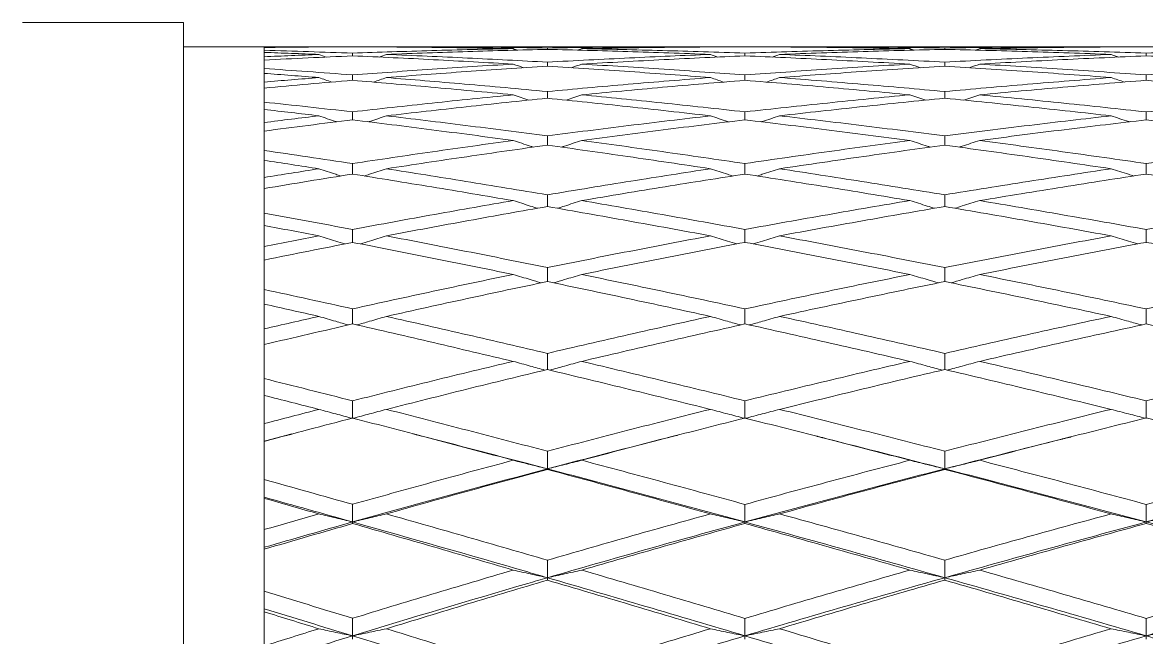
# Model space of a CAD drawing. Extents: x 6453 to 7582, y 0 to 827.
# Drawn here: x 6855.19 to 6869.12, y 672.47 to 680.1 of the extents above; entities that cross this region are included whole.
import ezdxf

# ---------------------------------------------------------------- set-up
doc = ezdxf.new("R2010")
doc.units = 0
doc.header["$LTSCALE"] = 30
doc.header["$MEASUREMENT"] = 0
doc.layers.add('1', color=7, linetype='CONTINUOUS')

msp = doc.modelspace()

# ---------------------------------------------------------------- linework, layer by layer
at = {"layer": '1', "color": 7, "linetype": 'Continuous', "lineweight": 18}
for p, q in [((6857.186, 680.095), (6855.191, 680.096)), ((6857.186, 680.095), (6857.186, 662.295)), ((6858.186, 679.796), (6857.186, 679.796)), ((6858.864, 679.796), (6858.186, 679.796)), ((6858.186, 662.296), (6858.186, 679.796)), ((6858.186, 679.796), (6858.186, 679.794)), ((6858.872, 679.792), (6858.864, 679.796)), ((6863.715, 679.796), (6859.7, 679.796)), ((6868.679, 679.796), (6864.572, 679.796)), ((6858.186, 679.525), (6858.186, 679.629)), ((6858.186, 679.357), (6858.186, 679.465)), ((6858.186, 679.109), (6858.186, 679.283)), ((6858.186, 678.856), (6858.186, 679.018)), ((6858.186, 678.51), (6858.186, 678.75)), ((6858.186, 678.175), (6858.186, 678.387)), ((6858.186, 677.733), (6858.186, 678.037)), ((6858.186, 677.319), (6858.186, 677.58)), ((6858.186, 676.787), (6858.186, 677.152)), ((6858.186, 676.298), (6858.186, 676.605)), ((6858.186, 675.682), (6858.186, 676.104)), ((6858.186, 675.124), (6858.186, 675.474)), ((6858.186, 674.431), (6858.186, 674.904)), ((6858.186, 673.81), (6858.186, 674.198)), ((6858.186, 673.046), (6858.186, 673.567)), ((6858.186, 672.369), (6858.186, 672.792))]:
    msp.add_line(p, q, dxfattribs=at)
for points, degree in [([(6858.864, 679.796), (6858.75, 679.796), (6858.522, 679.795), (6858.297, 679.794), (6858.186, 679.794)], 3), ([(6858.186, 679.786), (6858.37, 679.788), (6858.737, 679.792), (6859.101, 679.794), (6859.282, 679.795)], 3), ([(6861.272, 679.772), (6860.931, 679.778), (6860.257, 679.789), (6859.604, 679.794), (6859.282, 679.795)], 3), ([(6861.272, 679.772), (6860.931, 679.765), (6860.259, 679.749), (6859.605, 679.727), (6859.282, 679.716)], 3), ([(6859.69, 679.792), (6859.694, 679.793), (6859.697, 679.794), (6859.7, 679.796)], 3), ([(6859.7, 679.796), (6860.024, 679.796), (6860.68, 679.793), (6861.354, 679.785), (6861.695, 679.779)], 3), ([(6861.325, 679.752), (6861.307, 679.759), (6861.29, 679.765), (6861.272, 679.772)], 3), ([(6863.715, 679.796), (6863.37, 679.796), (6862.689, 679.793), (6862.024, 679.785), (6861.695, 679.779)], 3), ([(6861.695, 679.779), (6861.695, 679.774), (6861.695, 679.768), (6861.695, 679.762)], 3), ([(6862.066, 679.753), (6862.084, 679.759), (6862.102, 679.765), (6862.12, 679.772)], 3), ([(6862.12, 679.772), (6862.466, 679.778), (6863.15, 679.789), (6863.815, 679.794), (6864.143, 679.795)], 3), ([(6862.12, 679.772), (6862.449, 679.765), (6863.116, 679.749), (6863.798, 679.728), (6864.143, 679.716)], 3), ([(6863.725, 679.792), (6863.722, 679.793), (6863.718, 679.794), (6863.715, 679.796)], 3), ([(6866.186, 679.772), (6865.84, 679.778), (6865.153, 679.789), (6864.478, 679.794), (6864.143, 679.795)], 3), ([(6866.186, 679.772), (6865.852, 679.765), (6865.178, 679.749), (6864.49, 679.728), (6864.143, 679.716)], 3), ([(6864.562, 679.792), (6864.565, 679.793), (6864.569, 679.794), (6864.572, 679.796)], 3), ([(6864.572, 679.796), (6864.907, 679.796), (6865.583, 679.793), (6866.271, 679.785), (6866.618, 679.779)], 3), ([(6866.24, 679.753), (6866.222, 679.759), (6866.204, 679.765), (6866.186, 679.772)], 3), ([(6868.679, 679.796), (6868.343, 679.796), (6867.663, 679.793), (6866.969, 679.785), (6866.618, 679.779)], 3), ([(6866.618, 679.779), (6866.618, 679.774), (6866.618, 679.768), (6866.618, 679.762)], 3), ([(6866.996, 679.753), (6867.014, 679.759), (6867.033, 679.765), (6867.051, 679.772)], 3), ([(6867.051, 679.772), (6867.402, 679.778), (6868.097, 679.789), (6868.777, 679.794), (6869.114, 679.795)], 3), ([(6867.051, 679.772), (6867.391, 679.765), (6868.075, 679.749), (6868.766, 679.728), (6869.114, 679.716)], 3), ([(6868.689, 679.792), (6868.686, 679.793), (6868.683, 679.794), (6868.679, 679.796)], 3), ([(6871.187, 679.772), (6870.84, 679.778), (6870.147, 679.789), (6869.458, 679.794), (6869.114, 679.795)], 3), ([(6871.187, 679.772), (6870.842, 679.765), (6870.152, 679.749), (6869.46, 679.728), (6869.114, 679.716)], 3), ([(6858.186, 679.751), (6858.37, 679.746), (6858.737, 679.735), (6859.101, 679.722), (6859.282, 679.716)], 3), ([(6858.864, 679.7), (6858.752, 679.704), (6858.526, 679.713), (6858.299, 679.721), (6858.186, 679.725)], 3), ([(6858.186, 679.67), (6858.298, 679.676), (6858.523, 679.686), (6858.75, 679.695), (6858.864, 679.7)], 3), ([(6859.282, 679.682), (6859.097, 679.674), (6858.729, 679.657), (6858.366, 679.639), (6858.186, 679.629)], 3), ([(6858.954, 679.667), (6858.924, 679.678), (6858.894, 679.689), (6858.864, 679.7)], 3), ([(6859.282, 679.716), (6859.282, 679.704), (6859.282, 679.693), (6859.282, 679.682)], 3), ([(6861.272, 679.58), (6860.946, 679.599), (6860.287, 679.636), (6859.619, 679.668), (6859.282, 679.682)], 3), ([(6859.609, 679.667), (6859.639, 679.678), (6859.67, 679.689), (6859.7, 679.7)], 3), ([(6859.7, 679.7), (6860.04, 679.713), (6860.712, 679.737), (6861.37, 679.755), (6861.695, 679.762)], 3), ([(6859.7, 679.7), (6860.038, 679.686), (6860.709, 679.657), (6861.368, 679.622), (6861.695, 679.604)], 3), ([(6863.715, 679.7), (6863.37, 679.713), (6862.688, 679.737), (6862.024, 679.755), (6861.695, 679.762)], 3), ([(6863.715, 679.7), (6863.384, 679.687), (6862.717, 679.658), (6862.038, 679.623), (6861.695, 679.604)], 3), ([(6862.12, 679.58), (6862.463, 679.6), (6863.143, 679.637), (6863.812, 679.668), (6864.143, 679.682)], 3), ([(6863.808, 679.667), (6863.777, 679.678), (6863.746, 679.689), (6863.715, 679.7)], 3), ([(6864.143, 679.716), (6864.143, 679.704), (6864.143, 679.693), (6864.143, 679.682)], 3), ([(6866.186, 679.58), (6865.839, 679.6), (6865.152, 679.637), (6864.477, 679.668), (6864.143, 679.682)], 3), ([(6864.479, 679.667), (6864.51, 679.678), (6864.541, 679.689), (6864.572, 679.7)], 3), ([(6864.572, 679.7), (6864.92, 679.713), (6865.609, 679.737), (6866.284, 679.755), (6866.618, 679.762)], 3), ([(6864.572, 679.7), (6864.907, 679.687), (6865.583, 679.658), (6866.271, 679.623), (6866.618, 679.604)], 3), ([(6868.679, 679.7), (6868.332, 679.713), (6867.641, 679.737), (6866.958, 679.755), (6866.618, 679.762)], 3), ([(6868.679, 679.7), (6868.333, 679.686), (6867.643, 679.657), (6866.959, 679.623), (6866.618, 679.604)], 3), ([(6867.051, 679.58), (6867.392, 679.6), (6868.078, 679.636), (6868.768, 679.668), (6869.114, 679.682)], 3), ([(6868.774, 679.667), (6868.742, 679.678), (6868.711, 679.689), (6868.679, 679.7)], 3), ([(6869.114, 679.716), (6869.114, 679.704), (6869.114, 679.693), (6869.114, 679.682)], 3), ([(6871.187, 679.58), (6870.84, 679.6), (6870.147, 679.637), (6869.458, 679.668), (6869.114, 679.682)], 3), ([(6858.186, 679.525), (6858.361, 679.513), (6858.719, 679.488), (6859.092, 679.46), (6859.282, 679.446)], 3), ([(6859.282, 679.446), (6859.607, 679.47), (6860.263, 679.518), (6860.933, 679.56), (6861.272, 679.58)], 3), ([(6861.695, 679.554), (6861.356, 679.533), (6860.684, 679.488), (6860.026, 679.439), (6859.7, 679.413)], 3), ([(6861.401, 679.535), (6861.358, 679.55), (6861.315, 679.565), (6861.272, 679.58)], 3), ([(6861.695, 679.604), (6861.695, 679.588), (6861.695, 679.571), (6861.695, 679.554)], 3), ([(6863.715, 679.413), (6863.384, 679.439), (6862.717, 679.488), (6862.038, 679.533), (6861.695, 679.554)], 3), ([(6861.991, 679.535), (6862.034, 679.55), (6862.077, 679.565), (6862.12, 679.58)], 3), ([(6862.12, 679.58), (6862.463, 679.56), (6863.144, 679.517), (6863.812, 679.47), (6864.143, 679.446)], 3), ([(6866.186, 679.58), (6865.84, 679.56), (6865.153, 679.518), (6864.478, 679.47), (6864.143, 679.446)], 3), ([(6864.572, 679.413), (6864.907, 679.439), (6865.583, 679.489), (6866.271, 679.533), (6866.618, 679.554)], 3), ([(6866.317, 679.535), (6866.273, 679.55), (6866.229, 679.565), (6866.186, 679.58)], 3), ([(6866.618, 679.604), (6866.618, 679.588), (6866.618, 679.571), (6866.618, 679.554)], 3), ([(6868.679, 679.413), (6868.331, 679.44), (6867.64, 679.49), (6866.957, 679.534), (6866.618, 679.554)], 3), ([(6866.92, 679.535), (6866.964, 679.55), (6867.007, 679.565), (6867.051, 679.58)], 3), ([(6867.051, 679.58), (6867.391, 679.56), (6868.075, 679.519), (6868.766, 679.471), (6869.114, 679.445)], 3), ([(6871.187, 679.58), (6870.844, 679.56), (6870.155, 679.519), (6869.461, 679.471), (6869.114, 679.445)], 3), ([(6858.864, 679.413), (6858.749, 679.422), (6858.52, 679.44), (6858.296, 679.457), (6858.186, 679.465)], 3), ([(6858.186, 679.357), (6858.298, 679.367), (6858.523, 679.386), (6858.75, 679.404), (6858.864, 679.413)], 3), ([(6859.282, 679.379), (6859.097, 679.364), (6858.729, 679.332), (6858.366, 679.3), (6858.186, 679.283)], 3), ([(6859.023, 679.357), (6858.97, 679.376), (6858.917, 679.394), (6858.864, 679.413)], 3), ([(6859.282, 679.446), (6859.282, 679.423), (6859.282, 679.401), (6859.282, 679.379)], 3), ([(6861.272, 679.199), (6860.923, 679.233), (6860.243, 679.297), (6859.596, 679.353), (6859.282, 679.379)], 3), ([(6859.541, 679.357), (6859.594, 679.376), (6859.647, 679.394), (6859.7, 679.413)], 3), ([(6859.7, 679.413), (6860.014, 679.388), (6860.659, 679.335), (6861.344, 679.273), (6861.695, 679.24)], 3), ([(6861.695, 679.24), (6862.025, 679.271), (6862.692, 679.331), (6863.372, 679.387), (6863.715, 679.413)], 3), ([(6864.143, 679.379), (6863.799, 679.351), (6863.118, 679.294), (6862.45, 679.231), (6862.12, 679.199)], 3), ([(6863.878, 679.357), (6863.824, 679.375), (6863.769, 679.394), (6863.715, 679.413)], 3), ([(6864.143, 679.446), (6864.143, 679.423), (6864.143, 679.401), (6864.143, 679.379)], 3), ([(6866.186, 679.199), (6865.852, 679.231), (6865.178, 679.293), (6864.49, 679.351), (6864.143, 679.379)], 3), ([(6864.409, 679.357), (6864.463, 679.376), (6864.518, 679.394), (6864.572, 679.413)], 3), ([(6864.572, 679.413), (6864.92, 679.386), (6865.609, 679.33), (6866.284, 679.271), (6866.618, 679.24)], 3), ([(6868.679, 679.413), (6868.333, 679.387), (6867.643, 679.331), (6866.959, 679.271), (6866.618, 679.24)], 3), ([(6867.051, 679.199), (6867.393, 679.232), (6868.078, 679.294), (6868.768, 679.352), (6869.114, 679.379)], 3), ([(6868.844, 679.357), (6868.789, 679.376), (6868.734, 679.394), (6868.679, 679.413)], 3), ([(6869.114, 679.445), (6869.114, 679.423), (6869.114, 679.401), (6869.114, 679.379)], 3), ([(6871.187, 679.199), (6870.839, 679.232), (6870.146, 679.295), (6869.457, 679.352), (6869.114, 679.379)], 3), ([(6861.695, 679.24), (6861.695, 679.212), (6861.695, 679.185), (6861.695, 679.157)], 3), ([(6866.618, 679.24), (6866.618, 679.212), (6866.618, 679.185), (6866.618, 679.157)], 3), ([(6858.186, 679.109), (6858.364, 679.09), (6858.725, 679.051), (6859.095, 679.009), (6859.282, 678.988)], 3), ([(6859.282, 678.988), (6859.607, 679.025), (6860.263, 679.098), (6860.933, 679.166), (6861.272, 679.199)], 3), ([(6861.695, 679.157), (6861.356, 679.123), (6860.684, 679.052), (6860.026, 678.977), (6859.7, 678.939)], 3), ([(6861.465, 679.133), (6861.4, 679.155), (6861.336, 679.177), (6861.272, 679.199)], 3), ([(6863.715, 678.939), (6863.367, 678.979), (6862.683, 679.055), (6862.021, 679.124), (6861.695, 679.157)], 3), ([(6861.927, 679.133), (6861.991, 679.155), (6862.056, 679.177), (6862.12, 679.199)], 3), ([(6862.12, 679.199), (6862.445, 679.168), (6863.108, 679.101), (6863.794, 679.027), (6864.143, 678.988)], 3), ([(6864.143, 678.988), (6864.483, 679.026), (6865.163, 679.099), (6865.845, 679.167), (6866.186, 679.199)], 3), ([(6866.618, 679.157), (6866.276, 679.124), (6865.594, 679.054), (6864.912, 678.978), (6864.572, 678.939)], 3), ([(6866.382, 679.133), (6866.317, 679.155), (6866.251, 679.177), (6866.186, 679.199)], 3), ([(6868.679, 678.939), (6868.343, 678.977), (6867.663, 679.052), (6866.969, 679.123), (6866.618, 679.157)], 3), ([(6866.855, 679.133), (6866.92, 679.155), (6866.985, 679.177), (6867.051, 679.199)], 3), ([(6867.051, 679.199), (6867.402, 679.166), (6868.098, 679.097), (6868.778, 679.024), (6869.114, 678.987)], 3), ([(6871.187, 679.199), (6870.845, 679.167), (6870.157, 679.099), (6869.463, 679.026), (6869.114, 678.987)], 3), ([(6858.864, 678.939), (6858.749, 678.953), (6858.522, 678.979), (6858.297, 679.005), (6858.186, 679.018)], 3), ([(6858.186, 678.856), (6858.298, 678.87), (6858.523, 678.898), (6858.75, 678.925), (6858.864, 678.939)], 3), ([(6859.7, 678.939), (6860.02, 678.901), (6860.672, 678.822), (6861.35, 678.735), (6861.695, 678.69)], 3), ([(6861.695, 678.69), (6862.03, 678.734), (6862.701, 678.819), (6863.376, 678.9), (6863.715, 678.939)], 3), ([(6864.572, 678.939), (6864.906, 678.901), (6865.582, 678.821), (6866.27, 678.734), (6866.618, 678.69)], 3), ([(6866.618, 678.69), (6866.974, 678.735), (6867.673, 678.823), (6868.348, 678.902), (6868.679, 678.939)], 3), ([(6859.282, 678.889), (6859.097, 678.866), (6858.729, 678.821), (6858.366, 678.774), (6858.186, 678.75)], 3), ([(6861.272, 678.633), (6860.929, 678.68), (6860.254, 678.768), (6859.602, 678.85), (6859.282, 678.889)], 3), ([(6864.143, 678.889), (6863.805, 678.849), (6863.129, 678.766), (6862.456, 678.678), (6862.12, 678.633)], 3), ([(6866.186, 678.633), (6865.839, 678.679), (6865.152, 678.767), (6864.477, 678.85), (6864.143, 678.889)], 3), ([(6869.114, 678.889), (6868.78, 678.85), (6868.102, 678.769), (6867.405, 678.68), (6867.051, 678.633)], 3), ([(6871.187, 678.633), (6870.85, 678.677), (6870.167, 678.764), (6869.467, 678.848), (6869.114, 678.889)], 3), ([(6859.282, 678.347), (6859.611, 678.397), (6860.272, 678.495), (6860.938, 678.588), (6861.272, 678.633)], 3), ([(6861.695, 678.575), (6861.361, 678.529), (6860.694, 678.434), (6860.031, 678.334), (6859.7, 678.283)], 3), ([(6863.715, 678.283), (6863.37, 678.335), (6862.689, 678.436), (6862.024, 678.53), (6861.695, 678.575)], 3), ([(6862.12, 678.633), (6862.448, 678.589), (6863.114, 678.497), (6863.797, 678.398), (6864.143, 678.347)], 3), ([(6864.143, 678.347), (6864.499, 678.4), (6865.196, 678.5), (6865.861, 678.59), (6866.186, 678.633)], 3), ([(6866.618, 678.575), (6866.291, 678.531), (6865.623, 678.438), (6864.927, 678.336), (6864.572, 678.283)], 3), ([(6868.679, 678.283), (6868.333, 678.334), (6867.643, 678.435), (6866.959, 678.529), (6866.618, 678.575)], 3), ([(6867.051, 678.633), (6867.391, 678.588), (6868.076, 678.496), (6868.767, 678.397), (6869.114, 678.347)], 3), ([(6871.187, 678.633), (6870.843, 678.588), (6870.154, 678.496), (6869.461, 678.397), (6869.114, 678.347)], 3), ([(6858.186, 678.51), (6858.365, 678.484), (6858.727, 678.431), (6859.096, 678.375), (6859.282, 678.347)], 3), ([(6858.864, 678.283), (6858.75, 678.3), (6858.523, 678.336), (6858.298, 678.37), (6858.186, 678.387)], 3), ([(6858.186, 678.175), (6858.298, 678.193), (6858.524, 678.229), (6858.751, 678.265), (6858.864, 678.283)], 3), ([(6859.7, 678.283), (6860.024, 678.232), (6860.68, 678.128), (6861.354, 678.017), (6861.695, 677.96)], 3), ([(6861.695, 677.96), (6862.048, 678.019), (6862.737, 678.132), (6863.394, 678.234), (6863.715, 678.283)], 3), ([(6864.572, 678.283), (6864.908, 678.232), (6865.584, 678.127), (6866.272, 678.017), (6866.618, 677.96)], 3), ([(6868.679, 678.283), (6868.338, 678.232), (6867.653, 678.127), (6866.964, 678.017), (6866.618, 677.96)], 3), ([(6859.282, 678.217), (6859.099, 678.188), (6858.732, 678.129), (6858.368, 678.068), (6858.186, 678.037)], 3), ([(6861.272, 677.888), (6860.932, 677.946), (6860.261, 678.059), (6859.605, 678.165), (6859.282, 678.217)], 3), ([(6864.143, 678.217), (6863.82, 678.167), (6863.159, 678.063), (6862.471, 677.948), (6862.12, 677.888)], 3), ([(6866.186, 677.888), (6865.841, 677.946), (6865.155, 678.059), (6864.479, 678.165), (6864.143, 678.217)], 3), ([(6867.051, 677.888), (6867.395, 677.946), (6868.083, 678.058), (6868.77, 678.165), (6869.114, 678.217)], 3), ([(6871.187, 677.888), (6870.841, 677.945), (6870.15, 678.057), (6869.459, 678.165), (6869.114, 678.217)], 3), ([(6859.282, 677.53), (6859.628, 677.595), (6860.306, 677.72), (6860.955, 677.834), (6861.272, 677.888)], 3), ([(6862.12, 677.888), (6862.45, 677.832), (6863.118, 677.716), (6863.799, 677.593), (6864.143, 677.53)], 3), ([(6866.186, 677.888), (6865.848, 677.832), (6865.17, 677.715), (6864.486, 677.593), (6864.143, 677.53)], 3), ([(6867.051, 677.888), (6867.392, 677.831), (6868.077, 677.714), (6868.767, 677.592), (6869.114, 677.53)], 3), ([(6869.114, 677.53), (6869.46, 677.592), (6870.151, 677.714), (6870.842, 677.831), (6871.187, 677.888)], 3), ([(6858.186, 677.733), (6858.366, 677.7), (6858.729, 677.634), (6859.097, 677.565), (6859.282, 677.53)], 3), ([(6861.695, 677.815), (6861.376, 677.759), (6860.725, 677.643), (6860.046, 677.517), (6859.7, 677.451)], 3), ([(6863.715, 677.451), (6863.372, 677.515), (6862.693, 677.639), (6862.026, 677.757), (6861.695, 677.815)], 3), ([(6864.572, 677.451), (6864.914, 677.515), (6865.598, 677.639), (6866.279, 677.757), (6866.618, 677.815)], 3), ([(6868.679, 677.451), (6868.333, 677.514), (6867.643, 677.638), (6866.959, 677.757), (6866.618, 677.815)], 3), ([(6858.864, 677.451), (6858.75, 677.473), (6858.523, 677.516), (6858.298, 677.559), (6858.186, 677.58)], 3), ([(6858.186, 677.319), (6858.3, 677.341), (6858.528, 677.386), (6858.752, 677.43), (6858.864, 677.451)], 3), ([(6859.7, 677.451), (6860.026, 677.389), (6860.684, 677.261), (6861.356, 677.127), (6861.695, 677.059)], 3), ([(6863.715, 677.451), (6863.381, 677.389), (6862.711, 677.261), (6862.035, 677.127), (6861.695, 677.059)], 3), ([(6864.572, 677.451), (6864.908, 677.388), (6865.586, 677.261), (6866.273, 677.127), (6866.618, 677.058)], 3), ([(6866.618, 677.058), (6866.962, 677.126), (6867.649, 677.26), (6868.336, 677.388), (6868.679, 677.451)], 3), ([(6859.282, 677.37), (6859.103, 677.335), (6858.741, 677.264), (6858.372, 677.19), (6858.186, 677.152)], 3), ([(6861.272, 676.972), (6860.934, 677.042), (6860.264, 677.178), (6859.607, 677.307), (6859.282, 677.37)], 3), ([(6862.12, 676.972), (6862.458, 677.042), (6863.135, 677.177), (6863.807, 677.307), (6864.143, 677.371)], 3), ([(6866.186, 676.972), (6865.841, 677.042), (6865.156, 677.177), (6864.479, 677.307), (6864.143, 677.371)], 3), ([(6869.114, 677.371), (6868.769, 677.307), (6868.081, 677.176), (6867.394, 677.041), (6867.051, 676.972)], 3), ([(6871.187, 676.972), (6870.841, 677.041), (6870.149, 677.176), (6869.459, 677.307), (6869.114, 677.371)], 3), ([(6861.272, 676.972), (6860.943, 676.905), (6860.282, 676.766), (6859.616, 676.621), (6859.282, 676.547)], 3), ([(6859.7, 676.453), (6860.035, 676.528), (6860.701, 676.675), (6861.365, 676.816), (6861.695, 676.885)], 3), ([(6863.715, 676.453), (6863.369, 676.529), (6862.686, 676.677), (6862.022, 676.817), (6861.695, 676.885)], 3), ([(6862.12, 676.972), (6862.451, 676.904), (6863.12, 676.766), (6863.8, 676.621), (6864.143, 676.546)], 3), ([(6864.143, 676.546), (6864.483, 676.62), (6865.164, 676.764), (6865.845, 676.904), (6866.186, 676.972)], 3), ([(6866.618, 676.885), (6866.277, 676.815), (6865.595, 676.674), (6864.913, 676.528), (6864.572, 676.453)], 3), ([(6868.679, 676.453), (6868.333, 676.528), (6867.644, 676.674), (6866.959, 676.816), (6866.618, 676.885)], 3), ([(6867.051, 676.972), (6867.392, 676.904), (6868.077, 676.764), (6868.767, 676.62), (6869.114, 676.546)], 3), ([(6869.114, 676.546), (6869.453, 676.618), (6870.137, 676.761), (6870.835, 676.902), (6871.187, 676.972)], 3), ([(6858.186, 676.787), (6858.37, 676.747), (6858.737, 676.667), (6859.101, 676.587), (6859.282, 676.547)], 3), ([(6858.864, 676.453), (6858.752, 676.479), (6858.526, 676.529), (6858.299, 676.58), (6858.186, 676.605)], 3), ([(6858.864, 676.453), (6858.751, 676.428), (6858.525, 676.377), (6858.299, 676.325), (6858.186, 676.298)], 3), ([(6859.7, 676.453), (6860.038, 676.377), (6860.709, 676.225), (6861.368, 676.072), (6861.695, 675.995)], 3), ([(6861.695, 675.995), (6862.031, 676.074), (6862.704, 676.229), (6863.378, 676.379), (6863.715, 676.453)], 3), ([(6864.572, 676.453), (6864.909, 676.38), (6865.586, 676.23), (6866.273, 676.074), (6866.618, 675.995)], 3), ([(6866.618, 675.995), (6866.954, 676.072), (6867.634, 676.226), (6868.328, 676.378), (6868.679, 676.453)], 3), ([(6858.186, 676.104), (6858.369, 676.147), (6858.735, 676.233), (6859.1, 676.317), (6859.282, 676.359)], 3), ([(6861.272, 675.896), (6860.946, 675.973), (6860.288, 676.128), (6859.619, 676.282), (6859.282, 676.359)], 3), ([(6864.143, 676.359), (6863.806, 676.284), (6863.132, 676.132), (6862.457, 675.975), (6862.12, 675.896)], 3), ([(6866.186, 675.896), (6865.836, 675.977), (6865.145, 676.135), (6864.474, 676.286), (6864.143, 676.359)], 3), ([(6869.114, 676.359), (6868.774, 676.285), (6868.09, 676.134), (6867.398, 675.976), (6867.051, 675.896)], 3), ([(6871.187, 675.896), (6870.84, 675.975), (6870.148, 676.132), (6869.458, 676.284), (6869.114, 676.359)], 3), ([(6859.282, 675.407), (6859.613, 675.491), (6860.276, 675.656), (6860.94, 675.817), (6861.272, 675.896)], 3), ([(6862.12, 675.896), (6862.463, 675.814), (6863.144, 675.651), (6863.812, 675.488), (6864.143, 675.407)], 3), ([(6864.143, 675.407), (6864.476, 675.489), (6865.15, 675.652), (6865.838, 675.815), (6866.186, 675.896)], 3), ([(6867.051, 675.896), (6867.392, 675.817), (6868.076, 675.656), (6868.767, 675.491), (6869.114, 675.406)], 3), ([(6869.114, 675.406), (6869.452, 675.488), (6870.135, 675.652), (6870.834, 675.815), (6871.187, 675.896)], 3), ([(6861.695, 675.794), (6861.363, 675.715), (6860.698, 675.553), (6860.033, 675.385), (6859.7, 675.301)], 3), ([(6863.715, 675.301), (6863.384, 675.383), (6862.717, 675.548), (6862.038, 675.712), (6861.695, 675.794)], 3), ([(6866.618, 675.795), (6866.285, 675.717), (6865.611, 675.556), (6864.921, 675.387), (6864.572, 675.301)], 3), ([(6868.679, 675.301), (6868.328, 675.387), (6867.634, 675.555), (6866.954, 675.716), (6866.618, 675.795)], 3), ([(6858.186, 675.682), (6858.37, 675.637), (6858.737, 675.545), (6859.101, 675.453), (6859.282, 675.407)], 3), ([(6858.864, 675.301), (6858.752, 675.329), (6858.526, 675.387), (6858.299, 675.445), (6858.186, 675.474)], 3), ([(6864.143, 675.407), (6864.143, 675.37), (6864.143, 675.298), (6864.143, 675.225), (6864.143, 675.189)], 3), ([(6869.114, 675.406), (6869.114, 675.37), (6869.114, 675.298), (6869.114, 675.225), (6869.114, 675.189)], 3), ([(6858.186, 675.124), (6858.299, 675.154), (6858.525, 675.213), (6858.751, 675.271), (6858.864, 675.301)], 3), ([(6859.282, 675.193), (6859.099, 675.146), (6858.734, 675.05), (6858.368, 674.953), (6858.186, 674.904)], 3), ([(6861.272, 674.67), (6860.945, 674.757), (6860.287, 674.931), (6859.619, 675.106), (6859.282, 675.193)], 3), ([(6859.7, 675.301), (6860.038, 675.214), (6860.709, 675.041), (6861.368, 674.869), (6861.695, 674.782)], 3), ([(6861.695, 674.782), (6862.024, 674.869), (6862.689, 675.042), (6863.37, 675.215), (6863.715, 675.301)], 3), ([(6864.143, 675.193), (6863.816, 675.111), (6863.152, 674.942), (6862.467, 674.762), (6862.12, 674.67)], 3), ([(6866.186, 674.67), (6865.852, 674.757), (6865.178, 674.931), (6864.49, 675.106), (6864.143, 675.193)], 3), ([(6864.572, 675.301), (6864.92, 675.214), (6865.609, 675.041), (6866.284, 674.868), (6866.618, 674.782)], 3), ([(6866.618, 674.782), (6866.955, 674.869), (6867.636, 675.043), (6868.329, 675.215), (6868.679, 675.301)], 3), ([(6869.114, 675.194), (6868.779, 675.111), (6868.1, 674.941), (6867.403, 674.762), (6867.051, 674.67)], 3), ([(6871.187, 674.67), (6870.837, 674.76), (6870.141, 674.938), (6869.455, 675.109), (6869.114, 675.194)], 3), ([(6858.186, 674.906), (6858.186, 674.942), (6858.186, 675.015), (6858.186, 675.088), (6858.186, 675.124)], 3), ([(6858.436, 674.971), (6858.352, 674.95), (6858.269, 674.928), (6858.186, 674.906)], 3), ([(6858.53, 674.996), (6858.435, 674.971)], 1), ([(6860.144, 674.968), (6860.021, 675.001)], 1), ([(6863.183, 674.949), (6862.685, 674.823), (6862.189, 674.694), (6861.695, 674.564)], 3), ([(6863.31, 674.981), (6863.182, 674.949)], 1), ([(6865.139, 674.941), (6865.021, 674.971)], 1), ([(6865.138, 674.941), (6865.63, 674.817), (6866.123, 674.692), (6866.618, 674.564)], 3), ([(6866.618, 674.564), (6867.102, 674.689), (6867.587, 674.812), (6868.073, 674.933)], 3), ([(6868.182, 674.96), (6868.072, 674.933)], 1), ([(6861.695, 674.782), (6861.695, 674.746), (6861.695, 674.673), (6861.695, 674.6), (6861.695, 674.564)], 3), ([(6866.618, 674.782), (6866.618, 674.746), (6866.618, 674.673), (6866.618, 674.6), (6866.618, 674.564)], 3), ([(6859.282, 674.124), (6859.605, 674.215), (6860.259, 674.397), (6860.931, 674.579), (6861.272, 674.67)], 3), ([(6861.695, 674.564), (6861.624, 674.581), (6861.483, 674.617), (6861.342, 674.652), (6861.272, 674.67)], 3), ([(6861.695, 674.564), (6861.766, 674.581), (6861.908, 674.617), (6862.049, 674.652), (6862.12, 674.67)], 3), ([(6862.12, 674.67), (6862.463, 674.579), (6863.144, 674.396), (6863.812, 674.214), (6864.143, 674.123)], 3), ([(6864.143, 674.123), (6864.476, 674.215), (6865.15, 674.397), (6865.838, 674.579), (6866.186, 674.67)], 3), ([(6866.618, 674.564), (6866.546, 674.581), (6866.401, 674.617), (6866.258, 674.652), (6866.186, 674.67)], 3), ([(6867.051, 674.67), (6866.979, 674.652), (6866.835, 674.617), (6866.691, 674.581), (6866.618, 674.564)], 3), ([(6867.051, 674.67), (6867.402, 674.578), (6868.098, 674.396), (6868.778, 674.214), (6869.114, 674.123)], 3), ([(6869.114, 674.123), (6869.449, 674.213), (6870.129, 674.395), (6870.831, 674.578), (6871.187, 674.67)], 3), ([(6861.695, 674.556), (6861.37, 674.469), (6860.713, 674.29), (6860.04, 674.102), (6859.7, 674.005)], 3), ([(6861.695, 674.556), (6861.695, 674.558), (6861.695, 674.56), (6861.695, 674.563), (6861.695, 674.564)], 3), ([(6864.143, 673.905), (6863.322, 674.13), (6862.506, 674.35), (6861.695, 674.564)], 3), ([(6863.715, 674.005), (6863.384, 674.097), (6862.717, 674.28), (6862.038, 674.464), (6861.695, 674.556)], 3), ([(6864.143, 673.905), (6864.964, 674.13), (6865.789, 674.35), (6866.618, 674.564)], 3), ([(6866.618, 674.557), (6866.285, 674.469), (6865.611, 674.29), (6864.921, 674.102), (6864.572, 674.005)], 3), ([(6866.618, 674.564), (6866.618, 674.563), (6866.618, 674.56), (6866.618, 674.558), (6866.618, 674.557)], 3), ([(6866.618, 674.564), (6867.447, 674.35), (6868.279, 674.13), (6869.114, 673.905)], 3), ([(6868.679, 674.005), (6868.343, 674.097), (6867.664, 674.28), (6866.969, 674.464), (6866.618, 674.557)], 3), ([(6858.186, 674.212), (6858.186, 674.248), (6858.186, 674.321), (6858.186, 674.394), (6858.186, 674.431)], 3), ([(6858.186, 674.431), (6858.37, 674.38), (6858.737, 674.277), (6859.101, 674.175), (6859.282, 674.124)], 3), ([(6859.282, 673.905), (6858.915, 674.008), (6858.549, 674.111), (6858.186, 674.212)], 3), ([(6858.864, 674.005), (6858.752, 674.037), (6858.526, 674.102), (6858.299, 674.166), (6858.186, 674.198)], 3), ([(6859.282, 674.124), (6859.282, 674.087), (6859.282, 674.014), (6859.282, 673.941), (6859.282, 673.905)], 3), ([(6864.143, 674.123), (6864.143, 674.087), (6864.143, 674.014), (6864.143, 673.941), (6864.143, 673.905)], 3), ([(6869.114, 673.905), (6869.114, 673.941), (6869.114, 674.014), (6869.114, 674.087), (6869.114, 674.123)], 3), ([(6858.186, 673.81), (6858.297, 673.843), (6858.523, 673.908), (6858.75, 673.973), (6858.864, 674.005)], 3), ([(6859.282, 673.905), (6859.212, 673.922), (6859.072, 673.955), (6858.933, 673.988), (6858.864, 674.005)], 3), ([(6859.282, 673.905), (6859.352, 673.922), (6859.492, 673.955), (6859.631, 673.988), (6859.7, 674.005)], 3), ([(6859.7, 674.005), (6860.038, 673.909), (6860.708, 673.718), (6861.368, 673.527), (6861.695, 673.432)], 3), ([(6861.695, 673.432), (6862.024, 673.528), (6862.688, 673.719), (6863.37, 673.91), (6863.715, 674.005)], 3), ([(6864.143, 673.905), (6864.071, 673.922), (6863.928, 673.955), (6863.786, 673.988), (6863.715, 674.005)], 3), ([(6864.143, 673.905), (6864.215, 673.922), (6864.358, 673.955), (6864.501, 673.988), (6864.572, 674.005)], 3), ([(6864.572, 674.005), (6864.92, 673.909), (6865.609, 673.718), (6866.284, 673.527), (6866.618, 673.432)], 3), ([(6866.618, 673.432), (6866.956, 673.528), (6867.637, 673.72), (6868.33, 673.91), (6868.679, 674.005)], 3), ([(6868.679, 674.005), (6868.751, 673.988), (6868.895, 673.955), (6869.041, 673.922), (6869.114, 673.905)], 3), ([(6869.549, 674.005), (6869.477, 673.988), (6869.332, 673.955), (6869.187, 673.922), (6869.114, 673.905)], 3), ([(6859.282, 673.905), (6858.915, 673.801), (6858.549, 673.697), (6858.186, 673.591)], 3), ([(6859.282, 673.886), (6859.101, 673.834), (6858.738, 673.729), (6858.37, 673.621), (6858.186, 673.567)], 3), ([(6858.186, 673.591), (6858.186, 673.628), (6858.186, 673.701), (6858.186, 673.774), (6858.186, 673.81)], 3), ([(6859.282, 673.886), (6859.282, 673.889), (6859.282, 673.895), (6859.282, 673.902), (6859.282, 673.905)], 3), ([(6861.272, 673.309), (6860.945, 673.404), (6860.287, 673.597), (6859.618, 673.789), (6859.282, 673.886)], 3), ([(6861.695, 673.214), (6862.506, 673.45), (6863.322, 673.68), (6864.143, 673.905)], 3), ([(6864.143, 673.886), (6863.813, 673.794), (6863.146, 673.606), (6862.464, 673.409), (6862.12, 673.309)], 3), ([(6864.143, 673.886), (6864.143, 673.889), (6864.143, 673.896), (6864.143, 673.902), (6864.143, 673.905)], 3), ([(6866.618, 673.214), (6865.789, 673.45), (6864.964, 673.68), (6864.143, 673.905)], 3), ([(6866.186, 673.309), (6865.852, 673.404), (6865.178, 673.596), (6864.49, 673.79), (6864.143, 673.886)], 3), ([(6869.114, 673.905), (6868.279, 673.68), (6867.447, 673.45), (6866.618, 673.214)], 3), ([(6869.114, 673.887), (6868.778, 673.794), (6868.098, 673.606), (6867.402, 673.409), (6867.051, 673.309)], 3), ([(6869.114, 673.905), (6869.114, 673.902), (6869.114, 673.896), (6869.114, 673.89), (6869.114, 673.887)], 3), ([(6871.187, 673.309), (6870.85, 673.404), (6870.167, 673.596), (6869.468, 673.79), (6869.114, 673.887)], 3), ([(6861.695, 673.432), (6861.695, 673.396), (6861.695, 673.323), (6861.695, 673.251), (6861.695, 673.214)], 3), ([(6866.618, 673.432), (6866.618, 673.396), (6866.618, 673.323), (6866.618, 673.25), (6866.618, 673.214)], 3), ([(6859.282, 672.711), (6859.604, 672.81), (6860.259, 673.009), (6860.931, 673.209), (6861.272, 673.309)], 3), ([(6861.695, 673.214), (6861.624, 673.23), (6861.483, 673.261), (6861.342, 673.293), (6861.272, 673.309)], 3), ([(6861.695, 673.214), (6861.766, 673.23), (6861.908, 673.261), (6862.049, 673.293), (6862.12, 673.309)], 3), ([(6862.12, 673.309), (6862.463, 673.208), (6863.143, 673.008), (6863.812, 672.809), (6864.143, 672.71)], 3), ([(6864.143, 672.71), (6864.476, 672.81), (6865.15, 673.009), (6865.838, 673.209), (6866.186, 673.309)], 3), ([(6866.618, 673.214), (6866.546, 673.23), (6866.401, 673.261), (6866.258, 673.293), (6866.186, 673.309)], 3), ([(6866.618, 673.214), (6866.691, 673.23), (6866.835, 673.261), (6866.979, 673.293), (6867.051, 673.309)], 3), ([(6867.051, 673.309), (6867.402, 673.208), (6868.097, 673.008), (6868.778, 672.809), (6869.114, 672.71)], 3), ([(6869.114, 672.71), (6869.467, 672.814), (6870.166, 673.018), (6870.849, 673.213), (6871.187, 673.309)], 3), ([(6861.695, 673.184), (6861.369, 673.088), (6860.71, 672.891), (6860.039, 672.686), (6859.7, 672.582)], 3), ([(6861.695, 673.214), (6861.695, 673.209), (6861.695, 673.199), (6861.695, 673.189), (6861.695, 673.184)], 3), ([(6864.143, 672.494), (6863.322, 672.739), (6862.506, 672.979), (6861.695, 673.214)], 3), ([(6863.715, 672.582), (6863.384, 672.682), (6862.716, 672.882), (6862.038, 673.083), (6861.695, 673.184)], 3), ([(6866.618, 673.214), (6865.789, 672.979), (6864.964, 672.739), (6864.143, 672.494)], 3), ([(6866.618, 673.184), (6866.276, 673.086), (6865.592, 672.886), (6864.911, 672.684), (6864.572, 672.582)], 3), ([(6866.618, 673.184), (6866.618, 673.189), (6866.618, 673.199), (6866.618, 673.209), (6866.618, 673.214)], 3), ([(6869.114, 672.494), (6868.279, 672.739), (6867.447, 672.979), (6866.618, 673.214)], 3), ([(6868.679, 672.582), (6868.343, 672.681), (6867.663, 672.881), (6866.969, 673.083), (6866.618, 673.184)], 3), ([(6858.186, 672.828), (6858.186, 672.865), (6858.186, 672.937), (6858.186, 673.01), (6858.186, 673.046)], 3), ([(6858.186, 673.046), (6858.365, 672.992), (6858.728, 672.881), (6859.096, 672.768), (6859.282, 672.711)], 3), ([(6859.282, 672.494), (6858.915, 672.606), (6858.549, 672.718), (6858.186, 672.828)], 3), ([(6858.864, 672.582), (6858.75, 672.617), (6858.523, 672.688), (6858.298, 672.757), (6858.186, 672.792)], 3), ([(6859.282, 672.711), (6859.282, 672.675), (6859.282, 672.602), (6859.282, 672.53), (6859.282, 672.494)], 3), ([(6864.143, 672.71), (6864.143, 672.674), (6864.143, 672.602), (6864.143, 672.53), (6864.143, 672.494)], 3), ([(6869.114, 672.71), (6869.114, 672.674), (6869.114, 672.602), (6869.114, 672.53), (6869.114, 672.494)], 3), ([(6858.186, 672.369), (6858.297, 672.405), (6858.522, 672.475), (6858.75, 672.546), (6858.864, 672.582)], 3), ([(6859.282, 672.494), (6859.212, 672.508), (6859.072, 672.537), (6858.933, 672.567), (6858.864, 672.582)], 3), ([(6859.282, 672.494), (6859.352, 672.508), (6859.492, 672.538), (6859.631, 672.567), (6859.7, 672.582)], 3), ([(6859.7, 672.582), (6860.025, 672.482), (6860.681, 672.278), (6861.355, 672.067), (6861.695, 671.96)], 3), ([(6861.695, 671.96), (6862.024, 672.063), (6862.689, 672.27), (6863.37, 672.478), (6863.715, 672.582)], 3), ([(6863.715, 672.582), (6863.786, 672.567), (6863.928, 672.537), (6864.071, 672.508), (6864.143, 672.494)], 3), ([(6864.143, 672.494), (6864.215, 672.508), (6864.358, 672.538), (6864.501, 672.567), (6864.572, 672.582)], 3), ([(6864.572, 672.582), (6864.92, 672.477), (6865.608, 672.269), (6866.284, 672.063), (6866.618, 671.96)], 3), ([(6866.618, 671.96), (6866.972, 672.069), (6867.669, 672.281), (6868.346, 672.483), (6868.679, 672.582)], 3), ([(6869.114, 672.494), (6869.041, 672.508), (6868.895, 672.538), (6868.751, 672.567), (6868.679, 672.582)], 3), ([(6869.114, 672.494), (6869.187, 672.508), (6869.332, 672.538), (6869.477, 672.567), (6869.549, 672.582)], 3), ([(6858.186, 672.153), (6858.549, 672.267), (6858.915, 672.381), (6859.282, 672.494)], 3), ([(6859.282, 672.494), (6859.282, 672.487), (6859.282, 672.473), (6859.282, 672.459), (6859.282, 672.452)], 3), ([(6864.143, 672.494), (6863.322, 672.249), (6862.506, 671.999), (6861.695, 671.745)], 3), ([(6864.143, 672.494), (6864.143, 672.487), (6864.143, 672.473), (6864.143, 672.459), (6864.143, 672.452)], 3), ([(6866.618, 671.745), (6865.789, 671.999), (6864.964, 672.249), (6864.143, 672.494)], 3), ([(6869.114, 672.494), (6868.279, 672.249), (6867.447, 671.999), (6866.618, 671.745)], 3), ([(6869.114, 672.453), (6869.114, 672.459), (6869.114, 672.473), (6869.114, 672.487), (6869.114, 672.494)], 3)]:
    msp.add_open_spline(points, degree=degree, dxfattribs=at)
for points, knots in [([(6859.082, 678.864), (6859.079, 678.865), (6859.006, 678.89), (6858.933, 678.915), (6858.864, 678.939)], [0, 0, 0, 0, 0.045233, 1, 1, 1, 1]), ([(6859.282, 678.988), (6859.282, 678.956), (6859.282, 678.923), (6859.282, 678.89), (6859.282, 678.889)], [0, 0, 0, 0, 0.967265, 1, 1, 1, 1]), ([(6859.481, 678.864), (6859.485, 678.865), (6859.558, 678.89), (6859.631, 678.915), (6859.7, 678.939)], [0, 0, 0, 0, 0.047421, 1, 1, 1, 1]), ([(6863.938, 678.864), (6863.935, 678.865), (6863.86, 678.89), (6863.786, 678.915), (6863.715, 678.939)], [0, 0, 0, 0, 0.045745, 1, 1, 1, 1]), ([(6864.143, 678.988), (6864.143, 678.956), (6864.143, 678.923), (6864.143, 678.89), (6864.143, 678.889)], [0, 0, 0, 0, 0.969877, 1, 1, 1, 1]), ([(6864.348, 678.864), (6864.351, 678.865), (6864.426, 678.89), (6864.501, 678.915), (6864.572, 678.939)], [0, 0, 0, 0, 0.045204, 1, 1, 1, 1]), ([(6868.906, 678.864), (6868.902, 678.865), (6868.827, 678.89), (6868.751, 678.915), (6868.679, 678.939)], [0, 0, 0, 0, 0.044206, 1, 1, 1, 1]), ([(6869.114, 678.987), (6869.114, 678.956), (6869.114, 678.923), (6869.114, 678.89), (6869.114, 678.889)], [0, 0, 0, 0, 0.971373, 1, 1, 1, 1]), ([(6858.186, 678.75), (6858.186, 678.753), (6858.186, 678.789), (6858.186, 678.824), (6858.186, 678.856)], [0, 0, 0, 0, 0.087693, 1, 1, 1, 1]), ([(6861.695, 678.69), (6861.695, 678.657), (6861.695, 678.619), (6861.695, 678.581), (6861.695, 678.575)], [0, 0, 0, 0, 0.858578, 1, 1, 1, 1]), ([(6866.618, 678.69), (6866.618, 678.657), (6866.618, 678.619), (6866.618, 678.581), (6866.618, 678.575)], [0, 0, 0, 0, 0.860261, 1, 1, 1, 1]), ([(6861.521, 678.55), (6861.508, 678.555), (6861.425, 678.582), (6861.342, 678.61), (6861.272, 678.633)], [0, 0, 0, 0, 0.152093, 1, 1, 1, 1]), ([(6861.87, 678.551), (6861.883, 678.555), (6861.966, 678.582), (6862.049, 678.61), (6862.12, 678.633)], [0, 0, 0, 0, 0.151465, 1, 1, 1, 1]), ([(6866.44, 678.55), (6866.427, 678.555), (6866.342, 678.582), (6866.258, 678.61), (6866.186, 678.633)], [0, 0, 0, 0, 0.151397, 1, 1, 1, 1]), ([(6866.797, 678.551), (6866.81, 678.555), (6866.894, 678.582), (6866.979, 678.61), (6867.051, 678.633)], [0, 0, 0, 0, 0.149977, 1, 1, 1, 1]), ([(6858.186, 678.387), (6858.186, 678.395), (6858.186, 678.436), (6858.186, 678.477), (6858.186, 678.51)], [0, 0, 0, 0, 0.191124, 1, 1, 1, 1]), ([(6859.135, 678.193), (6859.114, 678.2), (6859.024, 678.23), (6858.933, 678.26), (6858.864, 678.283)], [0, 0, 0, 0, 0.23221, 1, 1, 1, 1]), ([(6859.282, 678.347), (6859.282, 678.313), (6859.282, 678.27), (6859.282, 678.227), (6859.282, 678.217)], [0, 0, 0, 0, 0.773469, 1, 1, 1, 1]), ([(6859.428, 678.193), (6859.449, 678.2), (6859.54, 678.23), (6859.631, 678.26), (6859.7, 678.283)], [0, 0, 0, 0, 0.233, 1, 1, 1, 1]), ([(6863.993, 678.193), (6863.971, 678.2), (6863.878, 678.23), (6863.786, 678.26), (6863.715, 678.283)], [0, 0, 0, 0, 0.231693, 1, 1, 1, 1]), ([(6864.143, 678.347), (6864.143, 678.313), (6864.143, 678.27), (6864.143, 678.227), (6864.143, 678.217)], [0, 0, 0, 0, 0.775379, 1, 1, 1, 1]), ([(6864.294, 678.193), (6864.315, 678.2), (6864.408, 678.23), (6864.501, 678.26), (6864.572, 678.283)], [0, 0, 0, 0, 0.231325, 1, 1, 1, 1]), ([(6868.961, 678.193), (6868.939, 678.2), (6868.845, 678.23), (6868.751, 678.26), (6868.679, 678.283)], [0, 0, 0, 0, 0.230565, 1, 1, 1, 1]), ([(6869.114, 678.347), (6869.114, 678.313), (6869.114, 678.27), (6869.114, 678.227), (6869.114, 678.217)], [0, 0, 0, 0, 0.776456, 1, 1, 1, 1]), ([(6858.186, 678.037), (6858.186, 678.049), (6858.186, 678.095), (6858.186, 678.141), (6858.186, 678.175)], [0, 0, 0, 0, 0.258883, 1, 1, 1, 1]), ([(6861.695, 677.96), (6861.695, 677.926), (6861.695, 677.877), (6861.695, 677.829), (6861.695, 677.815)], [0, 0, 0, 0, 0.708355, 1, 1, 1, 1]), ([(6866.618, 677.96), (6866.618, 677.926), (6866.618, 677.877), (6866.618, 677.829), (6866.618, 677.815)], [0, 0, 0, 0, 0.709629, 1, 1, 1, 1]), ([(6861.572, 677.793), (6861.543, 677.802), (6861.442, 677.834), (6861.342, 677.866), (6861.272, 677.888)], [0, 0, 0, 0, 0.296981, 1, 1, 1, 1]), ([(6861.819, 677.793), (6861.849, 677.802), (6861.949, 677.834), (6862.049, 677.866), (6862.12, 677.888)], [0, 0, 0, 0, 0.296084, 1, 1, 1, 1]), ([(6866.492, 677.793), (6866.462, 677.802), (6866.359, 677.834), (6866.258, 677.866), (6866.186, 677.888)], [0, 0, 0, 0, 0.295139, 1, 1, 1, 1]), ([(6866.744, 677.793), (6866.775, 677.803), (6866.877, 677.834), (6866.979, 677.866), (6867.051, 677.888)], [0, 0, 0, 0, 0.294936, 1, 1, 1, 1]), ([(6858.186, 677.58), (6858.186, 677.596), (6858.186, 677.648), (6858.186, 677.699), (6858.186, 677.733)], [0, 0, 0, 0, 0.323182, 1, 1, 1, 1]), ([(6859.184, 677.351), (6859.147, 677.363), (6859.04, 677.396), (6858.933, 677.429), (6858.864, 677.451)], [0, 0, 0, 0, 0.348893, 1, 1, 1, 1]), ([(6859.282, 677.53), (6859.282, 677.495), (6859.282, 677.442), (6859.282, 677.389), (6859.282, 677.37)], [0, 0, 0, 0, 0.653676, 1, 1, 1, 1]), ([(6859.379, 677.351), (6859.417, 677.363), (6859.524, 677.396), (6859.631, 677.429), (6859.7, 677.451)], [0, 0, 0, 0, 0.349143, 1, 1, 1, 1]), ([(6864.043, 677.351), (6864.004, 677.363), (6863.895, 677.396), (6863.786, 677.429), (6863.715, 677.451)], [0, 0, 0, 0, 0.34803, 1, 1, 1, 1]), ([(6864.143, 677.53), (6864.143, 677.495), (6864.143, 677.442), (6864.143, 677.389), (6864.143, 677.371)], [0, 0, 0, 0, 0.655147, 1, 1, 1, 1]), ([(6864.244, 677.351), (6864.282, 677.363), (6864.392, 677.396), (6864.501, 677.429), (6864.572, 677.451)], [0, 0, 0, 0, 0.34783, 1, 1, 1, 1]), ([(6868.679, 677.451), (6868.751, 677.429), (6868.862, 677.396), (6868.973, 677.363), (6869.012, 677.351)], [0, 0, 0, 0, 0.652595, 1, 1, 1, 1]), ([(6869.114, 677.53), (6869.114, 677.495), (6869.114, 677.442), (6869.114, 677.389), (6869.114, 677.371)], [0, 0, 0, 0, 0.655982, 1, 1, 1, 1]), ([(6858.186, 677.152), (6858.186, 677.172), (6858.186, 677.228), (6858.186, 677.284), (6858.186, 677.319)], [0, 0, 0, 0, 0.368002, 1, 1, 1, 1]), ([(6861.695, 677.059), (6861.695, 677.023), (6861.695, 676.965), (6861.695, 676.907), (6861.695, 676.885)], [0, 0, 0, 0, 0.609606, 1, 1, 1, 1]), ([(6866.618, 677.058), (6866.618, 677.023), (6866.618, 676.965), (6866.618, 676.907), (6866.618, 676.885)], [0, 0, 0, 0, 0.610616, 1, 1, 1, 1]), ([(6861.62, 676.869), (6861.574, 676.882), (6861.458, 676.917), (6861.342, 676.951), (6861.272, 676.972)], [0, 0, 0, 0, 0.39242, 1, 1, 1, 1]), ([(6861.771, 676.869), (6861.817, 676.882), (6861.933, 676.917), (6862.049, 676.951), (6862.12, 676.972)], [0, 0, 0, 0, 0.392201, 1, 1, 1, 1]), ([(6866.186, 676.972), (6866.258, 676.951), (6866.376, 676.917), (6866.494, 676.882), (6866.541, 676.869)], [0, 0, 0, 0, 0.608458, 1, 1, 1, 1]), ([(6866.696, 676.869), (6866.742, 676.882), (6866.861, 676.917), (6866.979, 676.951), (6867.051, 676.972)], [0, 0, 0, 0, 0.391288, 1, 1, 1, 1]), ([(6858.186, 676.605), (6858.186, 676.63), (6858.186, 676.691), (6858.186, 676.752), (6858.186, 676.787)], [0, 0, 0, 0, 0.412597, 1, 1, 1, 1]), ([(6859.23, 676.347), (6859.177, 676.362), (6859.055, 676.397), (6858.933, 676.433), (6858.864, 676.453)], [0, 0, 0, 0, 0.430129, 1, 1, 1, 1]), ([(6859.282, 676.547), (6859.282, 676.511), (6859.282, 676.448), (6859.282, 676.386), (6859.282, 676.359)], [0, 0, 0, 0, 0.570767, 1, 1, 1, 1]), ([(6859.333, 676.347), (6859.386, 676.362), (6859.509, 676.397), (6859.631, 676.433), (6859.7, 676.453)], [0, 0, 0, 0, 0.43019, 1, 1, 1, 1]), ([(6863.715, 676.453), (6863.786, 676.433), (6863.91, 676.397), (6864.036, 676.362), (6864.09, 676.347)], [0, 0, 0, 0, 0.570696, 1, 1, 1, 1]), ([(6864.143, 676.546), (6864.143, 676.511), (6864.143, 676.448), (6864.143, 676.386), (6864.143, 676.359)], [0, 0, 0, 0, 0.571929, 1, 1, 1, 1]), ([(6864.197, 676.347), (6864.251, 676.362), (6864.376, 676.397), (6864.501, 676.433), (6864.572, 676.453)], [0, 0, 0, 0, 0.429111, 1, 1, 1, 1]), ([(6868.679, 676.453), (6868.751, 676.433), (6868.877, 676.397), (6869.005, 676.362), (6869.059, 676.347)], [0, 0, 0, 0, 0.571367, 1, 1, 1, 1]), ([(6869.114, 676.546), (6869.114, 676.511), (6869.114, 676.448), (6869.114, 676.386), (6869.114, 676.359)], [0, 0, 0, 0, 0.572595, 1, 1, 1, 1]), ([(6858.186, 676.104), (6858.186, 676.133), (6858.186, 676.197), (6858.186, 676.262), (6858.186, 676.298)], [0, 0, 0, 0, 0.445052, 1, 1, 1, 1]), ([(6861.272, 675.896), (6861.342, 675.876), (6861.473, 675.84), (6861.604, 675.804), (6861.665, 675.787)], [0, 0, 0, 0, 0.537833, 1, 1, 1, 1]), ([(6861.695, 675.794), (6861.695, 675.825), (6861.695, 675.892), (6861.695, 675.959), (6861.695, 675.995)], [0, 0, 0, 0, 0.461634, 1, 1, 1, 1]), ([(6862.12, 675.896), (6862.049, 675.876), (6861.918, 675.84), (6861.786, 675.804), (6861.725, 675.787)], [0, 0, 0, 0, 0.537987, 1, 1, 1, 1]), ([(6866.186, 675.896), (6866.258, 675.876), (6866.391, 675.84), (6866.525, 675.804), (6866.587, 675.787)], [0, 0, 0, 0, 0.538639, 1, 1, 1, 1]), ([(6866.618, 675.995), (6866.618, 675.959), (6866.618, 675.892), (6866.618, 675.826), (6866.618, 675.795)], [0, 0, 0, 0, 0.539365, 1, 1, 1, 1]), ([(6866.649, 675.787), (6866.711, 675.804), (6866.846, 675.84), (6866.979, 675.876), (6867.051, 675.896)], [0, 0, 0, 0, 0.46127, 1, 1, 1, 1]), ([(6858.186, 675.474), (6858.186, 675.507), (6858.186, 675.577), (6858.186, 675.646), (6858.186, 675.682)], [0, 0, 0, 0, 0.478395, 1, 1, 1, 1]), ([(6859.282, 675.407), (6859.282, 675.371), (6859.282, 675.299), (6859.282, 675.228), (6859.282, 675.193)], [0, 0, 0, 0, 0.509002, 1, 1, 1, 1]), ([(6859.274, 675.191), (6859.207, 675.209), (6859.07, 675.245), (6858.933, 675.282), (6858.864, 675.301)], [0, 0, 0, 0, 0.491126, 1, 1, 1, 1]), ([(6859.289, 675.191), (6859.357, 675.209), (6859.494, 675.245), (6859.631, 675.282), (6859.7, 675.301)], [0, 0, 0, 0, 0.49111, 1, 1, 1, 1]), ([(6864.135, 675.191), (6864.066, 675.209), (6863.925, 675.245), (6863.786, 675.282), (6863.715, 675.301)], [0, 0, 0, 0, 0.490243, 1, 1, 1, 1]), ([(6864.151, 675.191), (6864.22, 675.209), (6864.361, 675.245), (6864.501, 675.282), (6864.572, 675.301)], [0, 0, 0, 0, 0.49021, 1, 1, 1, 1]), ([(6868.679, 675.301), (6868.751, 675.282), (6868.893, 675.245), (6869.035, 675.209), (6869.105, 675.191)], [0, 0, 0, 0, 0.510286, 1, 1, 1, 1]), ([(6861.695, 674.564), (6861.614, 674.585), (6861.094, 674.722), (6860.577, 674.857), (6860.143, 674.969)], [0, 0, 0, 0, 0.15707, 1, 1, 1, 1]), ([(6861.695, 674.564), (6861.614, 674.542), (6860.804, 674.328), (6859.999, 674.107), (6859.282, 673.905)], [0, 0, 0, 0, 0.100726, 1, 1, 1, 1]), ([(6871.623, 674.564), (6870.908, 674.381), (6870.071, 674.162), (6869.236, 673.938), (6869.114, 673.905)], [0, 0, 0, 0, 0.853118, 1, 1, 1, 1]), ([(6861.695, 673.214), (6861.614, 673.238), (6860.804, 673.473), (6859.999, 673.703), (6859.282, 673.905)], [0, 0, 0, 0, 0.100726, 1, 1, 1, 1]), ([(6869.114, 673.905), (6869.236, 673.872), (6870.071, 673.646), (6870.908, 673.415), (6871.623, 673.214)], [0, 0, 0, 0, 0.146882, 1, 1, 1, 1]), ([(6859.282, 672.494), (6859.999, 672.714), (6860.804, 672.955), (6861.614, 673.191), (6861.695, 673.214)], [0, 0, 0, 0, 0.899274, 1, 1, 1, 1]), ([(6871.623, 673.214), (6870.908, 673.013), (6870.071, 672.774), (6869.236, 672.53), (6869.114, 672.494)], [0, 0, 0, 0, 0.853118, 1, 1, 1, 1]), ([(6861.695, 671.745), (6861.614, 671.771), (6860.804, 672.024), (6859.999, 672.273), (6859.282, 672.494)], [0, 0, 0, 0, 0.100726, 1, 1, 1, 1]), ([(6871.623, 671.745), (6870.908, 671.962), (6870.071, 672.212), (6869.236, 672.458), (6869.114, 672.494)], [0, 0, 0, 0, 0.853118, 1, 1, 1, 1])]:
    msp.add_open_spline(points, degree=3, knots=knots, dxfattribs=at)

doc.saveas('drawing.dxf')
